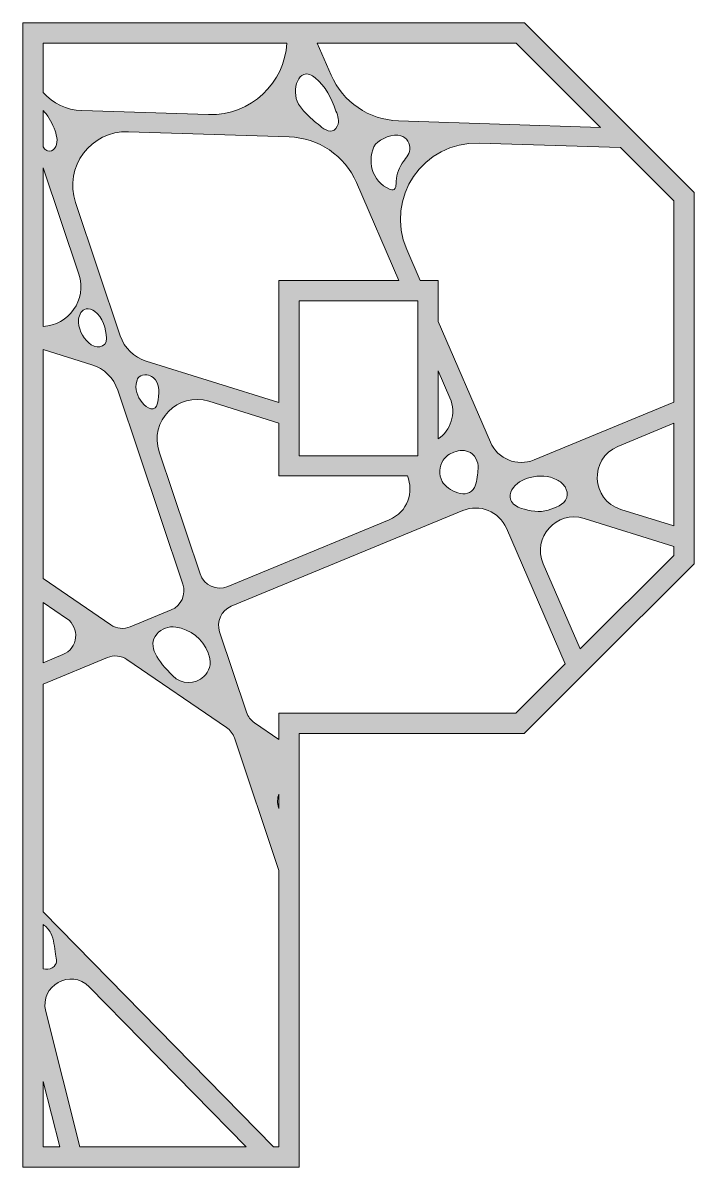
# Model space of a CAD drawing. Extents: x -1650 to 2650, y -4022 to 3022.
# Drawn here: x 2019.9 to 2280.1, y -721.8 to -278.2 of the extents above; entities that cross this region are included whole.
import ezdxf

# ---------------------------------------------------------------- set-up
doc = ezdxf.new("R2010")
doc.units = 0
doc.header["$MEASUREMENT"] = 0
doc.layers.add('Layer 1', color=7, linetype='Continuous')

msp = doc.modelspace()

# ---------------------------------------------------------------- hatches: boundary and pattern name
at = {"layer": 'Layer 1', "true_color": 0xf5ff6e}
h = msp.add_hatch(color=51, dxfattribs=at)
h.dxf.hatch_style = 2
h.paths.add_polyline_path([(2263.09, -326.97), (2255.23, -319.1), (2214.36, -278.24), (2130.6, -278.24), (2121.67, -278.24), (2019.92, -278.24), (2019.92, -287.03), (2019.92, -307.7), (2019.92, -315.27), (2019.92, -322.78), (2019.92, -394.43), (2019.92, -402.41), (2019.92, -488.3), (2019.92, -497.51), (2019.92, -529.53), (2019.92, -537.77), (2019.92, -614.78), (2019.92, -629.71), (2019.92, -633.65), (2019.92, -657.36), (2019.92, -721.76), (2036.16, -721.76), (2044, -721.76), (2114.15, -721.76), (2124.81, -721.76), (2126.99, -721.76), (2126.99, -630.17), (2126.99, -606.23), (2126.99, -571.98), (2126.99, -561.33), (2126.99, -553.69), (2214.24, -553.69), (2233.52, -534.45), (2239.31, -528.68), (2280.08, -487.98), (2280.08, -483.67), (2280.08, -475.7), (2280.08, -430.21), (2280.08, -421.97), (2280.08, -343.96)])
edge = h.paths.add_edge_path()
edge.add_spline(control_points=[(2211.11, -286.1), (2211.11, -286.1), (2243.75, -318.74), (2243.75, -318.74), (2243.75, -318.74), (2165.47, -316.19), (2165.47, -316.19), (2154.07, -315.82), (2143.92, -308.91), (2139.37, -298.46), (2139.37, -298.46), (2134.01, -286.1), (2134.01, -286.1), (2134.01, -286.1), (2211.11, -286.1), (2211.11, -286.1)], knot_values=[0, 0, 0, 0, 1, 1, 1, 2, 2, 2, 3, 3, 3, 4, 4, 4, 5, 5, 5, 5], degree=3, periodic=1)
edge = h.paths.add_edge_path()
edge.add_spline(control_points=[(2180.86, -439.51), (2180.86, -439.51), (2180.86, -413.14), (2180.86, -413.14), (2180.86, -413.14), (2185.41, -423.62), (2185.41, -423.62), (2188.1, -429.82), (2185.61, -436.2), (2180.86, -439.51)], knot_values=[0, 0, 0, 0, 1, 1, 1, 2, 2, 2, 3, 3, 3, 3], degree=3, periodic=1)
edge = h.paths.add_edge_path()
edge.add_spline(control_points=[(2187.01, -444.59), (2189.07, -443.8), (2191.51, -443.68), (2193.4, -444.82), (2195.82, -446.29), (2196.69, -449.32), (2196.31, -451.98), (2196.07, -453.7), (2195.76, -456.71), (2194.97, -458.3), (2192.44, -463.37), (2184.38, -459.59), (2182.44, -455.99), (2181.05, -453.43), (2181.15, -450.1), (2182.8, -447.72), (2183.83, -446.27), (2185.35, -445.22), (2187.01, -444.59)], knot_values=[0, 0, 0, 0, 1, 1, 1, 2, 2, 2, 3, 3, 3, 4, 4, 4, 5, 5, 5, 6, 6, 6, 6], degree=3, periodic=1)
edge = h.paths.add_edge_path()
edge.add_spline(control_points=[(2161.9, -470.84), (2161.9, -470.84), (2099.3, -496.72), (2099.3, -496.72), (2095, -498.49), (2090.11, -496.26), (2088.63, -491.85), (2088.63, -491.85), (2072.76, -444.55), (2072.76, -444.55), (2068.75, -432.61), (2079.96, -421.17), (2091.98, -424.92), (2091.98, -424.92), (2119.14, -433.41), (2119.14, -433.41), (2119.14, -433.41), (2119.14, -453.86), (2119.14, -453.86), (2119.14, -453.86), (2168.96, -453.86), (2168.96, -453.86), (2171.44, -459.99), (2169.17, -467.82), (2161.9, -470.84)], knot_values=[0, 0, 0, 0, 1, 1, 1, 2, 2, 2, 3, 3, 3, 4, 4, 4, 5, 5, 5, 6, 6, 6, 7, 7, 7, 8, 8, 8, 8], degree=3, periodic=1)
edge = h.paths.add_edge_path()
edge.add_spline(control_points=[(2090.07, -531.61), (2086.7, -534.83), (2081.33, -534.67), (2078.05, -531.36), (2072.22, -525.51), (2067.94, -519.85), (2071.82, -515.18), (2073.62, -513.01), (2076.47, -512.02), (2079.26, -512.44), (2084.81, -513.26), (2089.64, -516.99), (2091.72, -522.4), (2092.01, -523.17), (2092.11, -523.62), (2092.11, -523.62), (2093.16, -526.76), (2092.12, -529.67), (2090.07, -531.61)], knot_values=[0, 0, 0, 0, 1, 1, 1, 2, 2, 2, 3, 3, 3, 4, 4, 4, 5, 5, 5, 6, 6, 6, 6], degree=3, periodic=1)
edge = h.paths.add_edge_path()
edge.add_spline(control_points=[(2066.13, -425.43), (2064.31, -423.11), (2063.2, -420), (2064.03, -417.17), (2064.22, -416.54), (2064.5, -415.92), (2064.97, -415.46), (2065.73, -414.73), (2066.87, -414.51), (2067.91, -414.64), (2068.8, -414.76), (2069.66, -415.11), (2070.36, -415.67), (2073.23, -417.94), (2072.77, -422.42), (2072.15, -425.61), (2071.43, -429.42), (2067.89, -427.67), (2066.13, -425.43)], knot_values=[0, 0, 0, 0, 1, 1, 1, 2, 2, 2, 3, 3, 3, 4, 4, 4, 5, 5, 5, 6, 6, 6, 6], degree=3, periodic=1)
h.paths.add_polyline_path([(2173, -395.05), (2173, -441.79), (2173, -446), (2159.47, -446), (2126.99, -446), (2126.99, -435.86), (2126.99, -427.89), (2126.99, -385.93), (2169.05, -385.93), (2173, -385.93)])
edge = h.paths.add_edge_path()
edge.add_spline(control_points=[(2119.14, -378.08), (2119.14, -378.08), (2119.14, -425.43), (2119.14, -425.43), (2119.14, -425.43), (2067.68, -409.36), (2067.68, -409.36), (2062.96, -407.88), (2059.24, -404.23), (2057.66, -399.54), (2057.66, -399.54), (2040.34, -347.89), (2040.34, -347.89), (2035.71, -334.1), (2046.26, -319.94), (2060.79, -320.41), (2060.79, -320.41), (2123.08, -322.43), (2123.08, -322.43), (2134.48, -322.8), (2144.64, -329.7), (2149.18, -340.17), (2149.18, -340.17), (2165.64, -378.08), (2165.64, -378.08), (2165.64, -378.08), (2119.14, -378.08), (2119.14, -378.08)], knot_values=[0, 0, 0, 0, 1, 1, 1, 2, 2, 2, 3, 3, 3, 4, 4, 4, 5, 5, 5, 6, 6, 6, 7, 7, 7, 8, 8, 8, 9, 9, 9, 9], degree=3, periodic=1)
edge = h.paths.add_edge_path()
edge.add_spline(control_points=[(2027.77, -312.25), (2027.91, -312.4), (2028.05, -312.54), (2028.18, -312.69), (2030.14, -314.89), (2031.39, -317.31), (2032.38, -320.06), (2033.12, -322.11), (2033.74, -325.11), (2032.2, -326.92), (2031.55, -327.69), (2030.46, -328.13), (2029.49, -327.84), (2029.02, -327.69), (2028.61, -327.39), (2028.28, -327.02), (2028.09, -326.8), (2027.91, -326.58), (2027.77, -326.33), (2027.77, -326.33), (2027.77, -312.25), (2027.77, -312.25)], knot_values=[0, 0, 0, 0, 1, 1, 1, 2, 2, 2, 3, 3, 3, 4, 4, 4, 5, 5, 5, 6, 6, 6, 7, 7, 7, 7], degree=3, periodic=1)
edge = h.paths.add_edge_path()
edge.add_spline(control_points=[(2027.77, -334.37), (2027.77, -334.37), (2041.59, -375.58), (2041.59, -375.58), (2044.99, -385.69), (2037.45, -395.45), (2027.77, -395.9), (2027.77, -395.9), (2027.77, -334.37), (2027.77, -334.37)], knot_values=[0, 0, 0, 0, 1, 1, 1, 2, 2, 2, 3, 3, 3, 3], degree=3, periodic=1)
edge = h.paths.add_edge_path()
edge.add_spline(control_points=[(2041.53, -393.07), (2041.73, -391.33), (2042.69, -389.46), (2044.4, -389.08), (2045.56, -388.82), (2046.77, -389.32), (2047.73, -390.02), (2050.78, -392.29), (2052.23, -396.8), (2052.32, -400.48), (2052.41, -404.58), (2047.81, -404.5), (2045.43, -402.27), (2042.9, -399.91), (2041.14, -396.5), (2041.53, -393.07)], knot_values=[0, 0, 0, 0, 1, 1, 1, 2, 2, 2, 3, 3, 3, 4, 4, 4, 5, 5, 5, 5], degree=3, periodic=1)
edge = h.paths.add_edge_path()
edge.add_spline(control_points=[(2133.17, -299.48), (2137.41, -302.76), (2139.5, -307.5), (2141.27, -312.4), (2142.02, -314.48), (2142.78, -316.17), (2141.75, -318.34), (2140.43, -321.14), (2137.88, -320.34), (2135.83, -318.74), (2133.82, -317.16), (2131.89, -315.48), (2130.06, -313.71), (2128.82, -312.5), (2127.61, -311.22), (2126.76, -309.7), (2125.25, -306.96), (2125.13, -303.49), (2126.44, -300.66), (2126.93, -299.6), (2127.68, -298.58), (2128.77, -298.2), (2130.28, -297.66), (2131.91, -298.5), (2133.17, -299.48)], knot_values=[0, 0, 0, 0, 1, 1, 1, 2, 2, 2, 3, 3, 3, 4, 4, 4, 5, 5, 5, 6, 6, 6, 7, 7, 7, 8, 8, 8, 8], degree=3, periodic=1)
edge = h.paths.add_edge_path()
edge.add_spline(control_points=[(2164.54, -340.6), (2164.54, -341.4), (2164.51, -342.35), (2163.84, -342.78), (2163.29, -343.11), (2162.57, -342.92), (2161.98, -342.67), (2158.76, -341.28), (2156.23, -338.39), (2155.3, -335.01), (2154.53, -332.21), (2154.7, -327.7), (2156.65, -325.28), (2158.53, -322.95), (2163.58, -321.16), (2166.4, -321.96), (2168.66, -322.59), (2170.23, -325.05), (2169.88, -327.36), (2169.57, -329.39), (2168.05, -330.97), (2166.93, -332.68), (2165.4, -335.02), (2164.56, -337.8), (2164.54, -340.6)], knot_values=[0, 0, 0, 0, 1, 1, 1, 2, 2, 2, 3, 3, 3, 4, 4, 4, 5, 5, 5, 6, 6, 6, 7, 7, 7, 8, 8, 8, 8], degree=3, periodic=1)
edge = h.paths.add_edge_path()
edge.add_spline(control_points=[(2027.77, -286.1), (2027.77, -286.1), (2122.26, -286.1), (2122.26, -286.1), (2121.34, -301.25), (2108.57, -314.34), (2091.83, -313.8), (2091.83, -313.8), (2042.7, -312.21), (2042.7, -312.21), (2036.85, -312.02), (2031.5, -309.4), (2027.77, -305.2), (2027.77, -305.2), (2027.77, -286.1), (2027.77, -286.1)], knot_values=[0, 0, 0, 0, 1, 1, 1, 2, 2, 2, 3, 3, 3, 4, 4, 4, 5, 5, 5, 5], degree=3, periodic=1)
edge = h.paths.add_edge_path()
edge.add_spline(control_points=[(2027.77, -404.87), (2027.77, -404.87), (2046.67, -410.77), (2046.67, -410.77), (2051.39, -412.24), (2055.12, -415.9), (2056.69, -420.59), (2056.69, -420.59), (2081.93, -495.81), (2081.93, -495.81), (2083.26, -499.81), (2081.28, -504.16), (2077.39, -505.77), (2077.39, -505.77), (2061.56, -512.32), (2061.56, -512.32), (2059.07, -513.35), (2056.21, -513.06), (2053.98, -511.53), (2053.98, -511.53), (2027.77, -493.66), (2027.77, -493.66), (2027.77, -493.66), (2027.77, -404.87), (2027.77, -404.87)], knot_values=[0, 0, 0, 0, 1, 1, 1, 2, 2, 2, 3, 3, 3, 4, 4, 4, 5, 5, 5, 6, 6, 6, 7, 7, 7, 8, 8, 8, 8], degree=3, periodic=1)
edge = h.paths.add_edge_path()
edge.add_spline(control_points=[(2027.77, -502.87), (2027.77, -502.87), (2036.88, -509.08), (2036.88, -509.08), (2042.15, -512.68), (2041.32, -520.69), (2035.42, -523.12), (2035.42, -523.12), (2027.77, -526.29), (2027.77, -526.29), (2027.77, -526.29), (2027.77, -502.87), (2027.77, -502.87)], knot_values=[0, 0, 0, 0, 1, 1, 1, 2, 2, 2, 3, 3, 3, 4, 4, 4, 4], degree=3, periodic=1)
edge = h.paths.add_edge_path()
edge.add_spline(control_points=[(2027.77, -627.75), (2029, -628.57), (2030.03, -629.74), (2030.73, -631.04), (2032.13, -633.69), (2032.04, -636.4), (2032.57, -639.25), (2032.93, -641.23), (2033.48, -643.21), (2031.32, -644.5), (2030.27, -645.14), (2028.97, -645.2), (2027.77, -644.86), (2027.77, -644.86), (2027.77, -627.75), (2027.77, -627.75)], knot_values=[0, 0, 0, 0, 1, 1, 1, 2, 2, 2, 3, 3, 3, 4, 4, 4, 5, 5, 5, 5], degree=3, periodic=1)
h.paths.add_polyline_path([(2027.77, -713.9), (2027.77, -688.52), (2034.18, -713.9)])
edge = h.paths.add_edge_path()
edge.add_spline(control_points=[(2042.02, -713.9), (2042.02, -713.9), (2028.78, -661.38), (2028.78, -661.38), (2026.28, -651.46), (2038.5, -644.6), (2045.65, -651.91), (2045.65, -651.91), (2106.44, -713.9), (2106.44, -713.9), (2106.44, -713.9), (2042.02, -713.9), (2042.02, -713.9)], knot_values=[0, 0, 0, 0, 1, 1, 1, 2, 2, 2, 3, 3, 3, 4, 4, 4, 4], degree=3, periodic=1)
edge = h.paths.add_edge_path()
edge.add_spline(control_points=[(2119.14, -713.9), (2119.14, -713.9), (2117.11, -713.9), (2117.11, -713.9), (2117.11, -713.9), (2027.77, -622.8), (2027.77, -622.8), (2027.77, -622.8), (2027.77, -534.52), (2027.77, -534.52), (2027.77, -534.52), (2052.66, -524.23), (2052.66, -524.23), (2055.16, -523.2), (2058.01, -523.49), (2060.24, -525.02), (2060.24, -525.02), (2098.83, -551.33), (2098.83, -551.33), (2100.28, -552.32), (2101.36, -553.75), (2101.91, -555.41), (2101.91, -555.41), (2119.14, -606.75), (2119.14, -606.75), (2119.14, -606.75), (2119.14, -713.9), (2119.14, -713.9)], knot_values=[0, 0, 0, 0, 1, 1, 1, 2, 2, 2, 3, 3, 3, 4, 4, 4, 5, 5, 5, 6, 6, 6, 7, 7, 7, 8, 8, 8, 9, 9, 9, 9], degree=3, periodic=1)
edge = h.paths.add_edge_path()
edge.add_spline(control_points=[(2119.06, -582.57), (2118.41, -580.63), (2118.52, -578.77), (2119.14, -577.16), (2119.14, -577.16), (2119.14, -582.81), (2119.14, -582.81), (2119.14, -582.81), (2119.06, -582.57), (2119.06, -582.57)], knot_values=[0, 0, 0, 0, 1, 1, 1, 2, 2, 2, 3, 3, 3, 3], degree=3, periodic=1)
edge = h.paths.add_edge_path()
edge.add_spline(control_points=[(2210.99, -545.83), (2210.99, -545.83), (2119.14, -545.83), (2119.14, -545.83), (2119.14, -545.83), (2119.14, -555.97), (2119.14, -555.97), (2119.14, -555.97), (2109.69, -549.53), (2109.69, -549.53), (2108.25, -548.54), (2107.16, -547.11), (2106.6, -545.45), (2106.6, -545.45), (2096.16, -514.33), (2096.16, -514.33), (2094.83, -510.33), (2096.81, -505.98), (2100.7, -504.37), (2100.7, -504.37), (2190.43, -467.27), (2190.43, -467.27), (2196.99, -464.56), (2204.5, -467.6), (2207.32, -474.11), (2207.32, -474.11), (2230.16, -526.7), (2230.16, -526.7), (2230.16, -526.7), (2210.99, -545.83), (2210.99, -545.83)], knot_values=[0, 0, 0, 0, 1, 1, 1, 2, 2, 2, 3, 3, 3, 4, 4, 4, 5, 5, 5, 6, 6, 6, 7, 7, 7, 8, 8, 8, 9, 9, 9, 10, 10, 10, 10], degree=3, periodic=1)
edge = h.paths.add_edge_path()
edge.add_spline(control_points=[(2209.49, -459.24), (2210.88, -456.68), (2213.67, -455.16), (2216.5, -454.44), (2219.93, -453.56), (2223.72, -453.69), (2226.86, -455.33), (2228.14, -455.99), (2229.31, -456.91), (2230.07, -458.12), (2230.83, -459.33), (2231.15, -460.87), (2230.72, -462.24), (2229.78, -465.28), (2226.09, -466.09), (2223.46, -467.06), (2220.37, -468.2), (2216.19, -467.42), (2213.17, -466.42), (2211.44, -465.85), (2209.63, -464.89), (2209, -463.18), (2208.53, -461.9), (2208.83, -460.44), (2209.49, -459.24)], knot_values=[0, 0, 0, 0, 1, 1, 1, 2, 2, 2, 3, 3, 3, 4, 4, 4, 5, 5, 5, 6, 6, 6, 7, 7, 7, 8, 8, 8, 8], degree=3, periodic=1)
edge = h.paths.add_edge_path()
edge.add_spline(control_points=[(2272.23, -484.72), (2272.23, -484.72), (2235.95, -520.93), (2235.95, -520.93), (2235.95, -520.93), (2221.62, -487.92), (2221.62, -487.92), (2217.19, -477.72), (2226.79, -467.03), (2237.42, -470.35), (2237.42, -470.35), (2272.23, -481.22), (2272.23, -481.22), (2272.23, -481.22), (2272.23, -484.72), (2272.23, -484.72)], knot_values=[0, 0, 0, 0, 1, 1, 1, 2, 2, 2, 3, 3, 3, 4, 4, 4, 5, 5, 5, 5], degree=3, periodic=1)
edge = h.paths.add_edge_path()
edge.add_spline(control_points=[(2272.23, -473.25), (2272.23, -473.25), (2251.66, -466.82), (2251.66, -466.82), (2240.05, -463.2), (2239.33, -447.06), (2250.57, -442.41), (2250.57, -442.41), (2272.23, -433.46), (2272.23, -433.46), (2272.23, -433.46), (2272.23, -473.25), (2272.23, -473.25)], knot_values=[0, 0, 0, 0, 1, 1, 1, 2, 2, 2, 3, 3, 3, 4, 4, 4, 4], degree=3, periodic=1)
edge = h.paths.add_edge_path()
edge.add_spline(control_points=[(2218.04, -447.62), (2211.49, -450.33), (2203.98, -447.29), (2201.16, -440.79), (2201.16, -440.79), (2180.86, -394.02), (2180.86, -394.02), (2180.86, -394.02), (2180.86, -378.08), (2180.86, -378.08), (2180.86, -378.08), (2173.93, -378.08), (2173.93, -378.08), (2173.93, -378.08), (2168.71, -366.05), (2168.71, -366.05), (2160.09, -346.19), (2175.09, -324.12), (2196.73, -324.82), (2196.73, -324.82), (2251.61, -326.6), (2251.61, -326.6), (2251.61, -326.6), (2272.23, -347.22), (2272.23, -347.22), (2272.23, -347.22), (2272.23, -425.21), (2272.23, -425.21), (2272.23, -425.21), (2218.04, -447.62), (2218.04, -447.62)], knot_values=[0, 0, 0, 0, 1, 1, 1, 2, 2, 2, 3, 3, 3, 4, 4, 4, 5, 5, 5, 6, 6, 6, 7, 7, 7, 8, 8, 8, 9, 9, 9, 10, 10, 10, 10], degree=3, periodic=1)

# ---------------------------------------------------------------- linework, layer by layer
at = {"layer": 'Layer 1', "lineweight": 0}
for points in [[(2263.09, -326.97), (2263.09, -326.97), (2255.23, -319.1), (2214.36, -278.24), (2130.6, -278.24), (2121.67, -278.24), (2019.92, -278.24), (2019.92, -287.03), (2019.92, -307.7), (2019.92, -315.27), (2019.92, -322.78), (2019.92, -394.43), (2019.92, -402.41), (2019.92, -488.3), (2019.92, -497.51), (2019.92, -529.53), (2019.92, -537.77), (2019.92, -614.78), (2019.92, -629.71), (2019.92, -633.65), (2019.92, -657.36), (2019.92, -721.76), (2036.16, -721.76), (2044, -721.76), (2114.15, -721.76), (2124.81, -721.76), (2126.99, -721.76), (2126.99, -630.17), (2126.99, -606.23), (2126.99, -571.98), (2126.99, -561.33), (2126.99, -553.69), (2214.24, -553.69), (2233.52, -534.45), (2239.31, -528.68), (2280.08, -487.98), (2280.08, -483.67), (2280.08, -475.7), (2280.08, -430.21), (2280.08, -421.97), (2280.08, -343.96), (2263.09, -326.97)], [(2173, -395.05), (2173, -441.79), (2173, -446), (2159.47, -446), (2126.99, -446), (2126.99, -435.86), (2126.99, -427.89), (2126.99, -385.93), (2169.05, -385.93), (2173, -385.93), (2173, -395.05)], [(2027.77, -713.9), (2027.77, -688.52), (2034.18, -713.9), (2027.77, -713.9)]]:
    msp.add_lwpolyline(points, dxfattribs=at)
for points, knots in [([(2027.77, -286.1), (2027.77, -286.1), (2122.26, -286.1), (2122.26, -286.1), (2121.34, -301.25), (2108.57, -314.34), (2091.83, -313.8), (2091.83, -313.8), (2042.7, -312.21), (2042.7, -312.21), (2036.85, -312.02), (2031.5, -309.4), (2027.77, -305.2), (2027.77, -305.2), (2027.77, -286.1), (2027.77, -286.1)], [0, 0, 0, 0, 1, 1, 1, 2, 2, 2, 3, 3, 3, 4, 4, 4, 5, 5, 5, 5]), ([(2211.11, -286.1), (2211.11, -286.1), (2243.75, -318.74), (2243.75, -318.74), (2243.75, -318.74), (2165.47, -316.19), (2165.47, -316.19), (2154.07, -315.82), (2143.92, -308.91), (2139.37, -298.46), (2139.37, -298.46), (2134.01, -286.1), (2134.01, -286.1), (2134.01, -286.1), (2211.11, -286.1), (2211.11, -286.1)], [0, 0, 0, 0, 1, 1, 1, 2, 2, 2, 3, 3, 3, 4, 4, 4, 5, 5, 5, 5]), ([(2133.17, -299.48), (2137.41, -302.76), (2139.5, -307.5), (2141.27, -312.4), (2142.02, -314.48), (2142.78, -316.17), (2141.75, -318.34), (2140.43, -321.14), (2137.88, -320.34), (2135.83, -318.74), (2133.82, -317.16), (2131.89, -315.48), (2130.06, -313.71), (2128.82, -312.5), (2127.61, -311.22), (2126.76, -309.7), (2125.25, -306.96), (2125.13, -303.49), (2126.44, -300.66), (2126.93, -299.6), (2127.68, -298.58), (2128.77, -298.2), (2130.28, -297.66), (2131.91, -298.5), (2133.17, -299.48)], [0, 0, 0, 0, 1, 1, 1, 2, 2, 2, 3, 3, 3, 4, 4, 4, 5, 5, 5, 6, 6, 6, 7, 7, 7, 8, 8, 8, 8]), ([(2027.77, -312.25), (2027.91, -312.4), (2028.05, -312.54), (2028.18, -312.69), (2030.14, -314.89), (2031.39, -317.31), (2032.38, -320.06), (2033.12, -322.11), (2033.74, -325.11), (2032.2, -326.92), (2031.55, -327.69), (2030.46, -328.13), (2029.49, -327.84), (2029.02, -327.69), (2028.61, -327.39), (2028.28, -327.02), (2028.09, -326.8), (2027.91, -326.58), (2027.77, -326.33), (2027.77, -326.33), (2027.77, -312.25), (2027.77, -312.25)], [0, 0, 0, 0, 1, 1, 1, 2, 2, 2, 3, 3, 3, 4, 4, 4, 5, 5, 5, 6, 6, 6, 7, 7, 7, 7]), ([(2119.14, -378.08), (2119.14, -378.08), (2119.14, -425.43), (2119.14, -425.43), (2119.14, -425.43), (2067.68, -409.36), (2067.68, -409.36), (2062.96, -407.88), (2059.24, -404.23), (2057.66, -399.54), (2057.66, -399.54), (2040.34, -347.89), (2040.34, -347.89), (2035.71, -334.1), (2046.26, -319.94), (2060.79, -320.41), (2060.79, -320.41), (2123.08, -322.43), (2123.08, -322.43), (2134.48, -322.8), (2144.64, -329.7), (2149.18, -340.17), (2149.18, -340.17), (2165.64, -378.08), (2165.64, -378.08), (2165.64, -378.08), (2119.14, -378.08), (2119.14, -378.08)], [0, 0, 0, 0, 1, 1, 1, 2, 2, 2, 3, 3, 3, 4, 4, 4, 5, 5, 5, 6, 6, 6, 7, 7, 7, 8, 8, 8, 9, 9, 9, 9]), ([(2164.54, -340.6), (2164.54, -341.4), (2164.51, -342.35), (2163.84, -342.78), (2163.29, -343.11), (2162.57, -342.92), (2161.98, -342.67), (2158.76, -341.28), (2156.23, -338.39), (2155.3, -335.01), (2154.53, -332.21), (2154.7, -327.7), (2156.65, -325.28), (2158.53, -322.95), (2163.58, -321.16), (2166.4, -321.96), (2168.66, -322.59), (2170.23, -325.05), (2169.88, -327.36), (2169.57, -329.39), (2168.05, -330.97), (2166.93, -332.68), (2165.4, -335.02), (2164.56, -337.8), (2164.54, -340.6)], [0, 0, 0, 0, 1, 1, 1, 2, 2, 2, 3, 3, 3, 4, 4, 4, 5, 5, 5, 6, 6, 6, 7, 7, 7, 8, 8, 8, 8]), ([(2218.04, -447.62), (2211.49, -450.33), (2203.98, -447.29), (2201.16, -440.79), (2201.16, -440.79), (2180.86, -394.02), (2180.86, -394.02), (2180.86, -394.02), (2180.86, -378.08), (2180.86, -378.08), (2180.86, -378.08), (2173.93, -378.08), (2173.93, -378.08), (2173.93, -378.08), (2168.71, -366.05), (2168.71, -366.05), (2160.09, -346.19), (2175.09, -324.12), (2196.73, -324.82), (2196.73, -324.82), (2251.61, -326.6), (2251.61, -326.6), (2251.61, -326.6), (2272.23, -347.22), (2272.23, -347.22), (2272.23, -347.22), (2272.23, -425.21), (2272.23, -425.21), (2272.23, -425.21), (2218.04, -447.62), (2218.04, -447.62)], [0, 0, 0, 0, 1, 1, 1, 2, 2, 2, 3, 3, 3, 4, 4, 4, 5, 5, 5, 6, 6, 6, 7, 7, 7, 8, 8, 8, 9, 9, 9, 10, 10, 10, 10]), ([(2027.77, -334.37), (2027.77, -334.37), (2041.59, -375.58), (2041.59, -375.58), (2044.99, -385.69), (2037.45, -395.45), (2027.77, -395.9), (2027.77, -395.9), (2027.77, -334.37), (2027.77, -334.37)], [0, 0, 0, 0, 1, 1, 1, 2, 2, 2, 3, 3, 3, 3]), ([(2041.53, -393.07), (2041.73, -391.33), (2042.69, -389.46), (2044.4, -389.08), (2045.56, -388.82), (2046.77, -389.32), (2047.73, -390.02), (2050.78, -392.29), (2052.23, -396.8), (2052.32, -400.48), (2052.41, -404.58), (2047.81, -404.5), (2045.43, -402.27), (2042.9, -399.91), (2041.14, -396.5), (2041.53, -393.07)], [0, 0, 0, 0, 1, 1, 1, 2, 2, 2, 3, 3, 3, 4, 4, 4, 5, 5, 5, 5]), ([(2027.77, -404.87), (2027.77, -404.87), (2046.67, -410.77), (2046.67, -410.77), (2051.39, -412.24), (2055.12, -415.9), (2056.69, -420.59), (2056.69, -420.59), (2081.93, -495.81), (2081.93, -495.81), (2083.26, -499.81), (2081.28, -504.16), (2077.39, -505.77), (2077.39, -505.77), (2061.56, -512.32), (2061.56, -512.32), (2059.07, -513.35), (2056.21, -513.06), (2053.98, -511.53), (2053.98, -511.53), (2027.77, -493.66), (2027.77, -493.66), (2027.77, -493.66), (2027.77, -404.87), (2027.77, -404.87)], [0, 0, 0, 0, 1, 1, 1, 2, 2, 2, 3, 3, 3, 4, 4, 4, 5, 5, 5, 6, 6, 6, 7, 7, 7, 8, 8, 8, 8]), ([(2066.13, -425.43), (2064.31, -423.11), (2063.2, -420), (2064.03, -417.17), (2064.22, -416.54), (2064.5, -415.92), (2064.97, -415.46), (2065.73, -414.73), (2066.87, -414.51), (2067.91, -414.64), (2068.8, -414.76), (2069.66, -415.11), (2070.36, -415.67), (2073.23, -417.94), (2072.77, -422.42), (2072.15, -425.61), (2071.43, -429.42), (2067.89, -427.67), (2066.13, -425.43)], [0, 0, 0, 0, 1, 1, 1, 2, 2, 2, 3, 3, 3, 4, 4, 4, 5, 5, 5, 6, 6, 6, 6]), ([(2180.86, -439.51), (2180.86, -439.51), (2180.86, -413.14), (2180.86, -413.14), (2180.86, -413.14), (2185.41, -423.62), (2185.41, -423.62), (2188.1, -429.82), (2185.61, -436.2), (2180.86, -439.51)], [0, 0, 0, 0, 1, 1, 1, 2, 2, 2, 3, 3, 3, 3]), ([(2161.9, -470.84), (2161.9, -470.84), (2099.3, -496.72), (2099.3, -496.72), (2095, -498.49), (2090.11, -496.26), (2088.63, -491.85), (2088.63, -491.85), (2072.76, -444.55), (2072.76, -444.55), (2068.75, -432.61), (2079.96, -421.17), (2091.98, -424.92), (2091.98, -424.92), (2119.14, -433.41), (2119.14, -433.41), (2119.14, -433.41), (2119.14, -453.86), (2119.14, -453.86), (2119.14, -453.86), (2168.96, -453.86), (2168.96, -453.86), (2171.44, -459.99), (2169.17, -467.82), (2161.9, -470.84)], [0, 0, 0, 0, 1, 1, 1, 2, 2, 2, 3, 3, 3, 4, 4, 4, 5, 5, 5, 6, 6, 6, 7, 7, 7, 8, 8, 8, 8]), ([(2272.23, -473.25), (2272.23, -473.25), (2251.66, -466.82), (2251.66, -466.82), (2240.05, -463.2), (2239.33, -447.06), (2250.57, -442.41), (2250.57, -442.41), (2272.23, -433.46), (2272.23, -433.46), (2272.23, -433.46), (2272.23, -473.25), (2272.23, -473.25)], [0, 0, 0, 0, 1, 1, 1, 2, 2, 2, 3, 3, 3, 4, 4, 4, 4]), ([(2187.01, -444.59), (2189.07, -443.8), (2191.51, -443.68), (2193.4, -444.82), (2195.82, -446.29), (2196.69, -449.32), (2196.31, -451.98), (2196.07, -453.7), (2195.76, -456.71), (2194.97, -458.3), (2192.44, -463.37), (2184.38, -459.59), (2182.44, -455.99), (2181.05, -453.43), (2181.15, -450.1), (2182.8, -447.72), (2183.83, -446.27), (2185.35, -445.22), (2187.01, -444.59)], [0, 0, 0, 0, 1, 1, 1, 2, 2, 2, 3, 3, 3, 4, 4, 4, 5, 5, 5, 6, 6, 6, 6]), ([(2209.49, -459.24), (2210.88, -456.68), (2213.67, -455.16), (2216.5, -454.44), (2219.93, -453.56), (2223.72, -453.69), (2226.86, -455.33), (2228.14, -455.99), (2229.31, -456.91), (2230.07, -458.12), (2230.83, -459.33), (2231.15, -460.87), (2230.72, -462.24), (2229.78, -465.28), (2226.09, -466.09), (2223.46, -467.06), (2220.37, -468.2), (2216.19, -467.42), (2213.17, -466.42), (2211.44, -465.85), (2209.63, -464.89), (2209, -463.18), (2208.53, -461.9), (2208.83, -460.44), (2209.49, -459.24)], [0, 0, 0, 0, 1, 1, 1, 2, 2, 2, 3, 3, 3, 4, 4, 4, 5, 5, 5, 6, 6, 6, 7, 7, 7, 8, 8, 8, 8]), ([(2210.99, -545.83), (2210.99, -545.83), (2119.14, -545.83), (2119.14, -545.83), (2119.14, -545.83), (2119.14, -555.97), (2119.14, -555.97), (2119.14, -555.97), (2109.69, -549.53), (2109.69, -549.53), (2108.25, -548.54), (2107.16, -547.11), (2106.6, -545.45), (2106.6, -545.45), (2096.16, -514.33), (2096.16, -514.33), (2094.83, -510.33), (2096.81, -505.98), (2100.7, -504.37), (2100.7, -504.37), (2190.43, -467.27), (2190.43, -467.27), (2196.99, -464.56), (2204.5, -467.6), (2207.32, -474.11), (2207.32, -474.11), (2230.16, -526.7), (2230.16, -526.7), (2230.16, -526.7), (2210.99, -545.83), (2210.99, -545.83)], [0, 0, 0, 0, 1, 1, 1, 2, 2, 2, 3, 3, 3, 4, 4, 4, 5, 5, 5, 6, 6, 6, 7, 7, 7, 8, 8, 8, 9, 9, 9, 10, 10, 10, 10]), ([(2272.23, -484.72), (2272.23, -484.72), (2235.95, -520.93), (2235.95, -520.93), (2235.95, -520.93), (2221.62, -487.92), (2221.62, -487.92), (2217.19, -477.72), (2226.79, -467.03), (2237.42, -470.35), (2237.42, -470.35), (2272.23, -481.22), (2272.23, -481.22), (2272.23, -481.22), (2272.23, -484.72), (2272.23, -484.72)], [0, 0, 0, 0, 1, 1, 1, 2, 2, 2, 3, 3, 3, 4, 4, 4, 5, 5, 5, 5]), ([(2027.77, -502.87), (2027.77, -502.87), (2036.88, -509.08), (2036.88, -509.08), (2042.15, -512.68), (2041.32, -520.69), (2035.42, -523.12), (2035.42, -523.12), (2027.77, -526.29), (2027.77, -526.29), (2027.77, -526.29), (2027.77, -502.87), (2027.77, -502.87)], [0, 0, 0, 0, 1, 1, 1, 2, 2, 2, 3, 3, 3, 4, 4, 4, 4]), ([(2090.07, -531.61), (2086.7, -534.83), (2081.33, -534.67), (2078.05, -531.36), (2072.22, -525.51), (2067.94, -519.85), (2071.82, -515.18), (2073.62, -513.01), (2076.47, -512.02), (2079.26, -512.44), (2084.81, -513.26), (2089.64, -516.99), (2091.72, -522.4), (2092.01, -523.17), (2092.11, -523.62), (2092.11, -523.62), (2093.16, -526.76), (2092.12, -529.67), (2090.07, -531.61)], [0, 0, 0, 0, 1, 1, 1, 2, 2, 2, 3, 3, 3, 4, 4, 4, 5, 5, 5, 6, 6, 6, 6]), ([(2119.14, -713.9), (2119.14, -713.9), (2117.11, -713.9), (2117.11, -713.9), (2117.11, -713.9), (2027.77, -622.8), (2027.77, -622.8), (2027.77, -622.8), (2027.77, -534.52), (2027.77, -534.52), (2027.77, -534.52), (2052.66, -524.23), (2052.66, -524.23), (2055.16, -523.2), (2058.01, -523.49), (2060.24, -525.02), (2060.24, -525.02), (2098.83, -551.33), (2098.83, -551.33), (2100.28, -552.32), (2101.36, -553.75), (2101.91, -555.41), (2101.91, -555.41), (2119.14, -606.75), (2119.14, -606.75), (2119.14, -606.75), (2119.14, -713.9), (2119.14, -713.9)], [0, 0, 0, 0, 1, 1, 1, 2, 2, 2, 3, 3, 3, 4, 4, 4, 5, 5, 5, 6, 6, 6, 7, 7, 7, 8, 8, 8, 9, 9, 9, 9]), ([(2119.06, -582.57), (2118.41, -580.63), (2118.52, -578.77), (2119.14, -577.16), (2119.14, -577.16), (2119.14, -582.81), (2119.14, -582.81), (2119.14, -582.81), (2119.06, -582.57), (2119.06, -582.57)], [0, 0, 0, 0, 1, 1, 1, 2, 2, 2, 3, 3, 3, 3]), ([(2027.77, -627.75), (2029, -628.57), (2030.03, -629.74), (2030.73, -631.04), (2032.13, -633.69), (2032.04, -636.4), (2032.57, -639.25), (2032.93, -641.23), (2033.48, -643.21), (2031.32, -644.5), (2030.27, -645.14), (2028.97, -645.2), (2027.77, -644.86), (2027.77, -644.86), (2027.77, -627.75), (2027.77, -627.75)], [0, 0, 0, 0, 1, 1, 1, 2, 2, 2, 3, 3, 3, 4, 4, 4, 5, 5, 5, 5]), ([(2042.02, -713.9), (2042.02, -713.9), (2028.78, -661.38), (2028.78, -661.38), (2026.28, -651.46), (2038.5, -644.6), (2045.65, -651.91), (2045.65, -651.91), (2106.44, -713.9), (2106.44, -713.9), (2106.44, -713.9), (2042.02, -713.9), (2042.02, -713.9)], [0, 0, 0, 0, 1, 1, 1, 2, 2, 2, 3, 3, 3, 4, 4, 4, 4])]:
    msp.add_open_spline(points, degree=3, knots=knots, dxfattribs=at)

doc.saveas('drawing.dxf')
